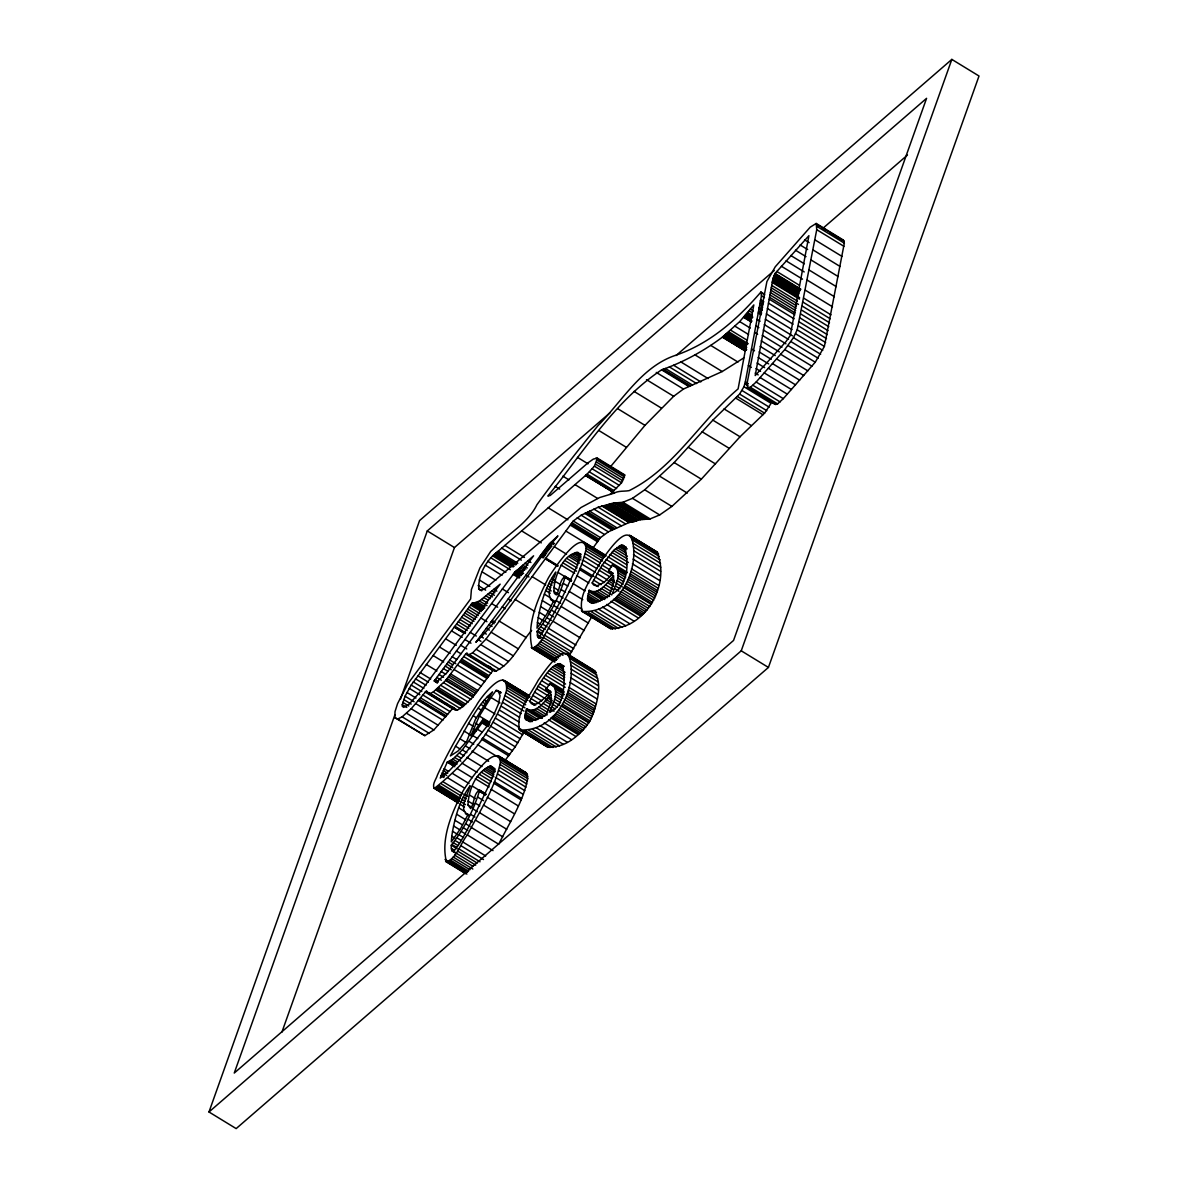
<?xml version="1.0" encoding="UTF-8"?>
<svg xmlns="http://www.w3.org/2000/svg" width="1188" height="1188" viewBox="0 0 1188 1188"><rect width="100%" height="100%" fill="white"/><g stroke="black" fill="none" stroke-linecap="round" stroke-linejoin="round"><path stroke-width="1.5" d="M402.272 704.662L402.272 706.325L403.742 707.365L408.91 704.365L421.502 690.406L500.178 584.154L479.462 601.009L471.562 603.86L411.182 685.06L405.063 696.227L402.272 704.662L406.801 707.424M500.504 762.043C496.48 739.708 465.354 786.501 462.429 792.084C451.782 812.889 440.481 838.98 446.51 861.998C457.128 857.691 460.528 843.302 467.329 834.912C479.551 811.374 495.084 788.342 500.504 762.043L527.68 778.66C523.136 802.286 509.266 822.957 498.693 844.223L471.517 827.605M527.68 778.66L527.398 774.799L525.942 772.645L498.767 756.028M586.204 548.381C582.165 526.032 551.054 572.824 548.128 578.408C537.466 599.212 526.165 625.319 532.194 648.321C542.812 644.015 546.213 629.625 553.029 621.235C565.25 597.698 580.784 574.665 586.204 548.381L602.806 558.523M467.953 804.959C468.725 789.678 475.527 772.363 490.451 765.963C498.455 768.324 490.169 781.006 488.758 786.233C487.318 786.248 449.955 873.507 451.277 845.217C464.063 828.927 473.804 810.082 479.625 790.272C473.685 792.634 474.339 803.845 470.656 808.568L467.953 804.959L472.482 807.721M578.066 552.45L579.462 556.593L577.427 565.25L560.305 601.633L548.96 622.067L538.506 638.09L536.976 631.541C549.688 615.221 559.756 596.287 565.236 576.432C559.251 579.744 560.112 589.708 556.355 594.891L554.425 593.451C551.529 582.09 564.463 546.896 581.081 554.291M519.587 729.922C553.667 732.194 576.076 692.545 570.418 661.686C565.963 637.689 543.079 673.819 538.283 680.085C530.412 695.143 515.399 712.251 519.587 729.922L546.762 746.539C564.122 749.524 580.798 734.763 589.991 720.923C596.539 706.563 604.246 682.254 592.871 669.884L565.696 653.266M582.09 611.434C616.171 613.691 638.58 574.056 632.937 543.198C628.467 519.186 605.583 555.331 600.786 561.597C592.916 576.655 577.903 593.748 582.09 611.434L610.558 628.66C646.554 628.348 671.116 582.833 656.622 551.707L629.447 535.105M453.668 707.38L433.843 729.937L424.844 735.639L394.847 717.626L395.01 711.642L397.579 703.608L407.885 683.753L470.656 598.915L471.413 589.545L479.893 567.968L490.674 551.44L501.173 541.639C514.166 530.13 529.18 520.522 536.946 504.722C556.578 477.695 577.116 451.336 598.173 425.423C621.918 401.41 641.134 367.241 674.739 355.598C709.785 343.926 737.57 319.082 760.944 292.01L763.958 293.852M550.831 692.47L546.094 689.367L549.866 683.531L564.137 691.787M626.239 547.133L621.176 545.203L613.617 550.46L602.168 565.146L592.188 582.922L593.688 585.001L596.747 585.966L604.039 582.432L612.696 573.804L608.598 570.864L612.147 565.087L626.462 573.017M534.199 705.33L529.67 701.41C533.635 693.436 560.855 642.159 564.196 675.111C564.003 688.372 564.048 705.806 549.777 712.251C552.791 703.86 560.038 691.401 551.871 684.125M623.21 545.292C629.595 559.949 629.195 585.12 612.28 593.762C615.295 585.372 622.542 572.913 614.389 565.636M526.64 708.805C536.62 714.315 544.906 700.593 551.128 694.223L551.054 701.588L546.584 714.389C540.555 717.968 532.877 722.556 525.764 719.69L524.962 715.562L526.64 708.805L540.228 717.121M591.297 603.044L587.525 599.584L589.144 590.317L602.732 598.633M445.708 680.412L465.637 654.039L466.958 652.865L467.24 654.261L469.319 654.529L472.616 652.821L485.951 639.129L573.269 520.997L581.17 515.206L598.203 507.231L613.454 503.059L622.958 502.286L632.491 498.321L644.713 489.798L674.16 462.563L712.859 420.151L739.604 394.074L743.94 386.724L745.336 381.912L761.463 295.812L760.944 292.01M772.274 282.506L775.111 273.463L808.909 235.684L790.287 335.506L785.996 341.595L755.212 375.557L772.274 282.506L799.45 299.124M451.767 836.144L451.321 841.891L460.944 828.021L468.146 814.329C457.395 810.335 468.829 792.931 470.106 785.699C459.459 800.445 454.514 818.398 451.767 836.144L454.781 838M537.451 622.482L537.021 628.214L546.643 614.345L553.831 600.653C543.079 596.658 554.514 579.254 555.791 572.022C545.158 586.768 540.198 604.737 537.451 622.482L540.481 624.324M506.608 690.08C507.276 663.513 479.893 698.306 476.418 705.434C461.85 727.65 448.678 750.801 437.481 774.903C436.442 778.942 431.69 784.481 434.333 788.416C465.785 763.765 495.248 729.447 506.608 690.08L526.239 702.078M498.128 690.659L500.103 695.782L498.425 703.994L493.748 714.805L486.753 726.536L462.221 757.187L449.406 770.596L440.243 778.095L447.267 762.117L452.851 759.117L462.325 749.88L482.016 722.957L483.174 719.171L470.79 735.907L479.343 716.037L490.971 697.475L496.168 690.376L501.158 692.515M747.46 387.422L750.4 387.273L756.147 382.031L784.763 349.569L793.465 337.674L797.207 329.819L816.735 229.685L816.201 223.448L810.171 227.205L775.259 266.78L766.913 281.541L747.252 382.491L747.46 387.422L774.635 404.039L777.591 403.89L783.323 398.648L815.25 362.192L824.383 346.436L844.326 243.154L843.376 240.065L816.201 223.448M613.884 493.243L599.554 497.579L580.962 507.543L489.723 584.793L484.065 589.203L480.754 590.302L478.705 589.01C478.185 574.532 486.338 559.786 498.143 551.262L587.065 474.161L594.401 466.156L597.43 458.197L593.391 459.058L588.164 462.711L550.237 495.441L547.846 496.064C583.353 452.361 614.166 401.396 661.612 369.839C683.412 362.206 703.89 350.965 722.378 337.169L739.708 321.606L753.831 304.93L738.104 388.892C700.178 420.879 674.487 468.191 629.15 490.629C624.22 491.55 618.859 490.57 614.285 493.035M610.038 494.431L621.576 482.774L624.606 474.814L597.43 458.197M208.984 1111.983L419.572 520.567L951.84 59.4L979.016 76.017L768.428 667.433L236.16 1128.6L208.984 1111.983L741.238 650.816L951.84 59.4M427.279 530.932L234.244 1073.061L733.545 640.451L926.581 98.322L427.279 530.932L454.455 547.549L610.142 412.652M281.898 1032.149L394.876 714.894M400.46 699.197L454.455 547.549M593.168 547.757L600.445 537.615L608.345 531.823L628.972 522.572L640.629 519.676L650.133 518.904L659.667 514.939L671.888 506.415L701.336 479.165L740.035 436.768L764.597 413.142L771.116 403.341L743.94 386.724M596.109 672.69L568.933 656.073L592.441 615.622M455.524 746.198L450.371 755.969L457.974 751.068L466.78 741.193L475.408 719.453L492.575 691.936C475.616 706.147 467.092 727.828 455.524 746.198L460.053 748.96M504.558 761.107L515.236 746.807L524.844 730.783M434.303 680.902L514.523 572.571L533.605 555.806L447.044 672.601L437.303 681.452L434.392 681.051L437.407 682.892L434.348 680.976M394.847 717.626L397.668 719.022L402.153 716.824L411.197 708.761L426.492 690.763L427.947 693.198L430.234 693.51L433.249 692.01L445.574 680.561L472.883 697.029L492.812 670.656L494.134 669.483L495.144 671.339C512.221 663.765 519.795 643.881 531.63 630.442M543.584 551.44L475.839 642.322C505.167 613.899 529.893 568.785 557.9 535.907L549.673 543.555L543.584 551.44L546.599 553.281M610.32 466.929L644.98 425.349L673.67 396.287L683.456 389.04L722.215 371.532L743.762 357.93M589.144 590.317C599.123 595.827 607.424 582.105 613.632 575.735L613.557 583.085L609.088 595.886C603.059 599.465 595.381 604.068 588.268 601.202M427.947 693.198L455.123 709.815L457.41 710.112L462.904 706.593L472.765 697.178M676.061 355.539L774.234 270.478M823.329 227.948L907.484 155.034M478.556 790.466L485.654 794.564M841.995 240.169L843.376 240.065M653.905 551.499L656.622 551.707M523.433 772.23L525.942 772.645M623.151 474.651L624.606 474.814M610.558 628.66L581.378 610.528M531.185 703.489L534.229 704.469L537.793 703.4L545.158 697.668L550.192 692.307L546.302 689.708M479.403 790.035L485.595 793.792M476.7 691.936L449.51 675.319M545.485 558.895L557.573 566.26M454.455 627.071L465.043 633.501L454.38 627.19M816.973 224.443L844.148 241.06M816.334 224.473L819.349 226.329M822.378 228.17L825.393 230.012M829.922 232.789L840.495 239.248M817.136 226.537L844.326 243.154M816.735 229.685L843.911 246.302M814.82 239.783L841.995 256.4M804.618 239.887L809.147 242.649M812.919 249.866L840.094 266.483M800.103 244.951L807.662 249.554M795.455 250.193L806.028 256.653M811.018 259.949L838.193 276.566M790.777 255.494L804.365 263.81M809.117 270.032L836.293 286.65M786.085 260.855L804.202 271.933M807.216 280.116L834.392 296.718M781.377 266.231L802.509 279.15M776.804 271.473L799.45 285.313M805.315 290.184L832.506 306.801M775.111 273.463L800.786 289.144M774.873 273.834L800.549 289.53M774.487 274.532L800.148 290.214M774.056 275.378L799.732 291.075M773.7 276.24L799.361 291.921M773.284 277.428L798.945 293.124M773.106 278.007L798.782 293.703M772.868 278.913L798.529 294.609M803.816 298.233L830.991 314.835M772.66 279.715L798.336 295.411M772.512 280.427L798.188 296.109M772.408 281.036L799.583 297.653M772.334 281.601L799.509 298.218M803.073 302.183L830.249 318.785M771.74 285.432L797.4 301.128M802.331 306.133L829.506 322.735M771.294 287.808L798.47 304.41M770.864 290.169L796.524 305.865M801.603 310.083L828.779 326.685M770.418 292.545L796.094 308.241M769.987 294.921L795.648 310.617M800.861 314.033L828.036 330.65M769.542 297.297L795.218 312.993M761.731 293.02L764.76 294.862M800.103 317.998L827.279 334.615M769.2 299.168L794.876 314.82M761.463 295.812L764.478 297.653M768.443 303.118L794.104 318.815M799.331 321.993L826.506 338.61M760.647 299.628L763.661 301.47M760.543 300.089L763.572 301.945M760.424 300.549L763.453 302.391M760.32 301.113L763.335 302.955M798.455 325.928L825.645 342.545M760.201 303.074L763.216 304.915M767.403 308.509L793.079 324.19M759.785 305.257L762.8 307.098M797.207 329.819L824.383 346.436M759.281 307.336L762.31 309.177M759.102 308.078L762.117 309.934M758.924 308.806L761.954 310.647M766.379 313.884L792.04 329.566M758.597 311.033L761.612 312.875M795.544 333.739L822.72 350.356M758.479 311.85L761.493 313.706M758.271 312.979L761.3 314.82M750.296 309.118L753.311 310.959M765.339 319.245L792.515 335.862M793.465 337.674L820.641 354.276M748.96 310.766L751.974 312.607M747.594 312.459L752.123 315.236M757.068 319.379L760.082 321.22M746.792 313.454L752.836 317.137M764.315 324.621L788.476 339.382M746.138 314.256L752.182 317.953M790.97 341.609L818.146 358.227M745.5 315.072L751.529 318.755M745.336 315.251L751.336 319.008M745.054 315.607L751.098 319.29M744.416 316.394L751.959 321.012M743.926 316.988L751.484 321.592L743.807 317.122M743.584 317.404L751.247 321.874M763.29 329.967L785.936 343.822M755.865 325.794L758.88 327.636M788.075 345.574L815.25 362.192M739.708 321.606L750.267 328.081M762.28 335.313L781.897 347.312M784.763 349.569L811.939 366.186M754.603 332.462L757.617 334.318M761.226 340.852L779.343 351.93M734.971 326.195L748.559 334.511M780.65 354.232L807.825 370.849M760.186 346.391L775.289 355.613M730.531 330.101L747.133 340.243M776.551 358.895L803.727 375.512M728.6 331.734L748.232 343.733M727.531 332.655L747.163 344.654M759.162 351.915L771.235 359.311M726.462 333.576L746.094 345.589M751.484 348.945L754.499 350.787M725.601 334.333L746.747 347.252M772.438 363.558L799.613 380.175M724.829 335.016L745.975 347.936M724.056 335.714L746.703 349.554M723.67 336.056L746.316 349.896M758.122 357.469L768.695 363.929M723.165 336.501L745.812 350.341M722.75 336.872L745.396 350.712M722.631 336.976L745.277 350.816M722.378 337.169L745.143 350.92M768.339 368.221L795.515 384.838M757.083 363.023L764.626 367.641M764.226 372.884L791.401 389.501M756.028 368.577L760.558 371.354M748.366 365.562L751.38 367.419M710.78 345.441L737.956 362.058M755.197 373.062L758.211 374.903M760.127 377.546L787.302 394.164M756.147 382.031L783.323 398.648M752.925 385.298L780.1 401.915M745.336 381.912L748.351 383.769M744.921 383.843L747.935 385.684M750.4 387.273L777.591 403.89M695.039 354.915L722.215 371.532M748.589 387.986L775.764 404.603M742.025 390.525L769.2 407.128M739.604 394.074L766.78 410.677M680.947 361.969L708.122 378.586M737.421 396.54L764.597 413.142M735.743 398.114L762.919 414.716M673.655 365.265L700.831 381.883M669.438 366.958L696.614 383.561M665.339 368.473L692.515 385.09M663.35 369.216L690.525 385.818M662.473 369.527L689.664 386.145M661.612 369.839L688.788 386.456M724.056 408.924L751.232 425.542M656.281 372.423L683.456 389.04M712.859 420.151L740.035 436.768M646.495 379.67L673.67 396.287M702.153 431.793L729.328 448.411M634.05 391.401L661.226 408.019M688.312 447.341L715.488 463.944M617.805 408.746L644.98 425.349M674.16 462.563L701.336 479.165M599.004 430.605L626.195 447.223M660.083 476.447L687.258 493.065M595.975 458.033L624.799 475.601M597.371 460.365L624.546 476.982M644.713 489.798L671.888 506.415M596.673 462.191L623.849 478.809M595.634 464.196L622.824 480.813M594.401 466.156L621.576 482.774M577.472 457.365L588.045 463.825M592.263 468.844L619.438 485.461M589.441 471.933L616.617 488.55M632.491 498.321L659.667 514.939M587.065 474.161L614.241 490.778M585.818 475.245L612.993 491.862M585.669 475.393L612.845 492.01L585.476 475.542M622.958 502.286L650.133 518.904M620.849 502.628L648.024 519.245M619.186 502.747L646.361 519.364M617.597 502.791L644.772 519.408M615.547 502.851L642.723 519.468M613.454 503.059L640.629 519.676M611.211 503.564L638.387 520.181M610.781 503.667L638.119 520.255M610.29 503.786L637.466 520.389M609.607 504.054L636.798 520.671M562.889 476.165L568.933 479.863M608.88 504.41L636.055 521.027M608.494 504.603L635.907 521.101M575.022 484.63L597.668 498.47M607.009 505.212L634.184 521.829M605.553 505.539L632.729 522.156M604.246 505.643L631.422 522.26M603.4 505.687L630.576 522.304M602.613 505.776L629.789 522.393M601.796 505.954L628.972 522.572M598.203 507.231L625.378 523.849M593.911 509.073L621.086 525.675M555.152 486.338L559.682 489.1M630.472 535.862L657.647 552.479M589.545 511.107L616.721 527.71M629.714 535.699L655.375 551.381M631.244 537.065L658.419 553.682M631.437 537.585L658.612 554.202M587.629 512.013L614.805 528.63M632.194 539.872L659.37 556.489M586.174 512.696L613.35 529.313M584.734 513.365L611.909 529.982M632.937 543.198L660.112 559.8M633.382 546.777L660.573 563.379M581.17 515.206L608.345 531.823M633.56 550.623L660.736 567.225M622.274 545.084L625.304 546.926M577.205 517.805L604.38 534.422M621.176 545.203L627.219 548.886M619.928 545.634L625.972 549.316M633.456 554.737L660.632 571.354M618.532 546.376L626.091 550.994M617.003 547.445L626.061 552.984M573.269 520.997L600.445 537.615M633.07 559.147L660.246 575.764M548.262 507.825L567.894 519.824M615.354 548.811L627.427 556.207M571.977 522.69L599.153 539.307M571.22 523.953L598.396 540.57M613.617 550.46L627.205 558.761M570.403 525.17L597.579 541.787M632.387 563.84L659.563 580.457M611.82 552.346L628.437 562.503M609.964 554.484L626.581 564.627M631.437 568.829L658.612 585.446M565.993 531.14L605.598 555.271M608.063 556.845L626.18 567.923M583.338 541.921L605.984 555.776M630.783 571.517L657.959 588.134M589.5 546.554L592.515 548.396M585.907 544.52L605.538 556.519M586.204 546.257L604.321 557.335M630.234 573.863L657.409 590.481M606.118 559.414L627.249 572.334M616.067 566.825L626.64 573.284M629.729 575.631L656.905 592.233M612.369 565.043L625.957 573.359M616.424 567.983L624.754 573.121M585.907 550.861L602.509 561.018M604.143 562.191L611.701 566.81M617.849 570.552L625.393 575.17M629.12 577.487L656.296 594.104M618.087 572.883L625.631 577.502M628.393 579.447L655.568 596.064M585.328 553.697L600.415 562.934M602.168 565.146L609.711 569.765M617.983 575.393L624.027 579.091M627.531 581.496L654.707 598.099M741.238 650.816L768.428 667.433M608.612 570.537L613.142 573.314M608.598 570.864L613.127 573.641M577.205 552.212L580.219 554.054M584.451 556.86L599.554 566.097M576.15 552.286L580.68 555.063M617.626 577.992L623.655 581.689M600.504 567.73L612.577 575.126M626.507 583.62L653.682 600.222M574.918 552.687L580.947 556.385M573.492 553.4L581.036 558.018M617.062 580.576L623.106 584.258M625.319 585.818L652.494 602.42M583.293 560.335L596.881 568.651M599.019 570.181L609.593 576.64M551.47 541.728L554.499 543.584M571.903 554.44L580.962 559.979M611.226 578.615L614.255 580.457M624.457 587.228L651.633 603.846M550.475 542.723L553.504 544.564M624.101 587.808L651.276 604.425M610.365 579.61L614.894 582.372M616.32 583.278L622.349 586.961M570.448 555.524L579.506 561.063M554.44 546.777L566.513 554.172M581.868 564.107L595.455 572.408M597.044 573.566L607.617 580.026M548.975 544.356L551.989 546.198M569.052 556.712L579.61 563.171M608.954 581.184L613.483 583.947M622.675 589.916L649.851 606.533M615.429 585.981L619.958 588.743M548.188 545.307L551.202 547.148M607.558 582.684L613.602 586.382M547.341 546.391L550.356 548.232M521.651 530.902L541.268 542.901M567.032 558.553L577.606 565.013M621.235 591.817L648.41 608.434M614.493 588.52L619.022 591.297M595.218 576.878L604.276 582.417M546.435 547.564L549.465 549.405M580.16 568.146L593.748 576.462M605.479 584.793L613.023 589.397M619.809 593.525L646.985 610.127M564.998 560.602L577.071 567.983M579.521 569.557L591.609 576.952M545.515 548.811L548.529 550.653M618.399 595.039L645.574 611.657M544.549 550.118L547.564 551.96M593.555 580.086L601.098 584.704M603.326 586.753L610.884 591.372M562.934 562.845L576.522 571.161M617.018 596.406L644.193 613.023M542.886 552.405L545.901 554.247M592.188 582.922L598.217 586.62M601.217 588.476L611.79 594.936M615.681 597.623L642.856 614.226M542.114 553.445L545.144 555.286M561.063 565.057L574.65 573.359M541.743 553.964L544.757 555.821M576.759 575.616L588.847 583.011M614.419 598.693L641.594 615.31M599.034 589.991L609.607 596.45M540.971 555.019L543.985 556.86M545.975 558.226L558.063 565.607M613.409 599.45L640.584 616.052M540.585 555.539L543.599 557.395M540.198 556.058L543.213 557.914M596.822 591.179L607.395 597.653M611.077 601.306L638.253 617.923M594.668 591.936L605.241 598.396M592.634 592.114L604.707 599.509M590.763 591.624L602.836 599.004M565.102 576.358L571.279 580.13M564.909 576.373L571.383 580.546M558.004 572.408L571.591 580.709M564.285 576.759L571.339 580.887M588.728 591.505L602.316 599.806M564.196 576.833L571.235 581.318M573.002 583.56L585.09 590.956M606.682 604.454L633.857 621.057M588.105 593.673L600.178 601.054M587.704 595.47L598.262 601.93M504.855 545.441L524.487 557.439M587.466 597.074L596.524 602.598M527.888 560.662L530.917 562.503M602.524 607.083L629.699 623.685M563.275 583.338L567.805 586.115M587.407 598.44L594.965 603.059M587.525 599.584L593.569 603.281M551.692 578.437L554.707 580.279M587.808 600.504L592.337 603.281M501.737 548.143L521.354 560.142M555.019 581.244L561.048 584.942M524.933 563.261L527.947 565.117M569.171 591.357L582.759 599.658M598.604 609.192L625.779 625.794M550.267 580.902L553.296 582.744M522.765 565.191L527.294 567.953M560.974 589.471L565.503 592.233M498.143 551.262L517.775 563.261M594.921 610.781L622.111 627.383M521.398 566.394L525.928 569.156M548.96 583.353L551.975 585.194M496.926 552.316L516.542 564.315M553.697 587.377L558.226 590.139M496.124 552.969L515.755 564.968M520.032 567.597L524.561 570.359M591.505 611.85L618.681 628.452M495.381 553.578L513.498 564.656M547.757 585.773L550.772 587.629M532.135 576.64L545.723 584.956M518.666 568.8L523.195 571.562M494.55 554.217L514.181 566.216M588.312 612.384L615.488 629.001M553.638 591.282L558.167 594.045M493.569 555.004L513.201 567.003M517.567 569.75L523.596 573.433M565.265 599.004L581.882 609.162M525.957 575.17L528.972 577.012M558.568 595.218L563.097 597.98M517.003 570.225L521.532 572.987M546.658 588.179L551.187 590.941M492.619 555.836L510.736 566.914M585.387 612.414L612.562 629.016M516.453 570.7L522.497 574.398M515.904 571.176L520.433 573.938M515.399 571.606L521.428 575.304M545.663 590.525L550.192 593.302M515.013 571.977L521.057 575.675M490.689 557.751L510.32 569.75M514.523 572.571L519.052 575.334M513.899 573.359L519.928 577.056M513.112 574.398L519.156 578.096M556.118 600.564L560.647 603.341M544.356 594.134L550.4 597.831M550.356 599.034L554.885 601.796M487.719 561.256L505.836 572.319M551.024 599.866L554.603 602.064M561.285 606.533L588.461 623.151M553.667 605.509L558.197 608.271M485.372 565.206L501.975 575.363M542.337 600.564L551.395 606.103M551.262 610.008L555.791 612.77M557.202 613.944L584.377 630.546M540.629 606.608L549.688 612.147M482.269 571.977L495.856 580.279M548.945 614.062L553.474 616.824M502.376 588.966L508.419 592.664M539.248 612.28L545.292 615.978M553.029 621.235L580.204 637.852M546.777 617.641L551.306 620.403M515.132 599.435L534.749 611.434M479.284 579.952L489.857 586.412M493.837 589.307L496.866 591.149M544.609 621.012L549.138 623.789M508.182 598.99L511.196 600.831M538.194 617.567L544.238 621.265M491.832 590.926L494.847 592.767M542.545 624.086L547.074 626.848M548.752 628.452L575.928 645.069M478.111 585.536L485.654 590.154M489.842 592.53L494.371 595.307M487.852 594.163L492.381 596.94M540.659 626.744L545.188 629.506M478.705 589.01L481.719 590.852M546.539 632.016L573.715 648.633M485.877 595.841L490.406 598.618M538.996 628.972L543.525 631.749M502.286 606.875L505.316 608.731M483.858 597.594L488.387 600.371M537.585 630.783L542.114 633.56M544.594 635.194L571.77 651.811M491.609 603.534L497.653 607.216M536.976 631.541L543.02 635.238M481.615 599.495L487.659 603.192M543.198 637.332L570.374 653.949M537.184 634.823L541.713 637.585M537.288 635.684L540.302 637.54M566.943 653.593L595.143 670.968M479.462 601.009L487.006 605.628M537.466 636.634L540.481 638.491M568.74 655.553L595.916 672.17M541.773 639.456L565.934 654.217M569.691 658.375L596.866 674.992M477.442 602.078L485.001 606.697M540.332 641.475L562.978 655.316M475.571 602.702L484.63 608.241M570.418 661.686L597.609 678.303M473.834 602.865L482.892 608.404M472.601 602.776L483.442 609.236M538.892 643.347L560.038 656.266M472.349 602.91L482.907 609.37M472.022 603.252L482.595 609.711M471.562 603.86L482.12 610.335M499.109 621.027L526.284 637.644M537.481 645.01L558.627 657.929M570.879 665.265L598.054 681.882M470.686 605.078L481.244 611.538M536.115 646.421L557.246 659.34M492.144 620.478L495.173 622.319M535.283 647.148L556.415 660.083M571.057 669.111L598.232 685.728M469.215 607.083L479.774 613.557M534.956 647.401L556.103 660.32M559.771 663.572L564.3 666.349M491.119 621.859L494.134 623.7M533.828 648.099L554.974 661.033M535.446 649.376L546.005 655.835M550.534 658.598L553.563 660.454M558.672 663.691L563.201 666.453M531.214 647.371L554.054 661.315M467.745 609.088L478.304 615.547M531.63 647.965L554.841 662.176M557.424 664.122L563.468 667.819M480.888 618.012L486.917 621.71M570.953 673.24L598.128 689.842M556.029 664.864L563.587 669.483M489.055 624.621L492.07 626.462M466.275 611.063L476.848 617.522M554.499 665.933L565.072 672.393M464.82 613.008L475.393 619.468M570.552 677.635L597.742 694.252M552.851 667.314L564.924 674.695M486.338 628.259L489.367 630.1M463.394 614.924L473.953 621.383M491.134 632.209L518.31 648.826M551.113 668.948L564.701 677.249M569.884 682.343L597.059 698.945M461.672 617.24L472.23 623.7M549.316 670.834L564.419 680.071M483.338 632.268L486.352 634.125M547.46 672.972L565.577 684.05M459.964 619.512L470.537 625.972M568.933 687.332L596.109 703.949M458.301 621.769L468.874 628.229M485.951 639.129L513.127 655.746M545.559 675.333L565.176 687.332M480.427 636.189L483.442 638.03M568.265 690.02L595.455 706.622M456.652 624.027L467.211 630.486M470.255 632.358L476.299 636.04M567.73 692.366L594.906 708.969M543.614 677.903L563.246 689.901M477.962 639.486L480.977 641.327M549.643 683.575L561.939 690.926M567.225 694.119L594.401 710.736M549.391 683.709L555.435 687.407M455.004 626.299L465.577 632.759M554.692 687.006L563.751 692.53M541.639 680.679L549.198 685.298M555.345 689.055L564.404 694.594M566.617 695.975L593.792 712.592M481.185 644.846L508.36 661.449M555.583 691.386L563.127 695.99M565.889 697.935L593.064 714.552M539.664 683.635L547.208 688.253M555.479 693.896L563.023 698.499M451.618 630.917L462.191 637.377M546.183 688.624L550.712 691.401M565.013 699.984L592.203 716.602M464.954 639.515L470.983 643.198M546.109 689.04L550.638 691.802M546.094 689.367L550.683 692.352M555.123 696.48L561.152 700.178M538.001 686.233L550.074 693.614M564.003 702.108L591.179 718.725M476.626 649.554L503.801 666.156M554.558 699.064L560.602 702.747M562.815 704.306L589.991 720.923M536.516 688.669L548.589 696.064M548.722 697.104L551.752 698.96M561.954 705.731L589.144 722.334M547.861 698.099L552.39 700.875M553.816 701.766L559.845 705.464M561.597 706.296L588.773 722.913M460.692 645.247L466.736 648.945M472.616 652.821L499.792 669.438M534.541 692.055L546.614 699.435M546.45 699.673L552.494 703.37M560.172 708.404L587.347 725.022M445.723 638.847L456.281 645.307M552.925 704.469L557.454 707.231M488.105 665.785L491.119 667.626M469.319 654.529L496.495 671.146M545.054 701.187L551.098 704.87M467.24 654.261L495.144 671.339M558.731 710.305L585.907 726.922M465.637 654.039L492.812 670.656M551.989 707.009L555.004 708.865M532.714 695.366L541.773 700.905M542.975 703.281L550.519 707.899M557.306 712.013L584.481 728.63M456.444 650.994L460.974 653.756M504.93 680.887L529.091 695.663M503.816 680.249L529.492 695.93M551.054 709.34L554.083 711.181M505.806 681.957L529.967 696.732M463.721 656.548L490.896 673.165M502.479 680.026L528.14 695.723M506.444 683.442L529.135 697.445M531.036 698.589L540.109 704.128M555.895 713.543L583.07 730.145M540.822 705.241L549.881 710.78M506.801 685.446L527.947 698.381M554.514 714.894L581.689 731.511M461.85 659.073L489.025 675.675M529.67 701.41L535.714 705.108M538.713 706.964L547.772 712.503M506.845 687.614L527.992 700.534M553.177 716.112L580.353 732.729M439.575 647.029L450.148 653.489M460.929 660.35L488.105 676.967M460.38 661.092L487.57 677.709M551.915 717.196L579.091 733.798M452.183 656.741L456.712 659.503M536.531 708.479L547.089 714.938M459.845 661.835L487.021 678.452M550.89 717.938L578.081 734.555M534.318 709.682L544.891 716.141M506.103 692.827L525.735 704.826M548.574 719.794L575.749 736.412M449.762 660.008L455.791 663.706M532.165 710.424L542.738 716.884M457.514 665.072L484.689 681.689M497.178 690.362L500.207 692.203M530.13 710.617L542.203 717.998M505.346 695.841L524.962 707.84M496.168 690.376L500.697 693.153M528.259 710.112L541.847 718.413M448.247 662.043L452.776 664.805M526.225 709.993L539.812 718.309M544.178 722.943L571.354 739.56M433.145 655.538L443.703 662.013M504.306 699.108L523.938 711.107M446.747 664.077L452.791 667.76M525.601 712.161L537.674 719.542M454.187 669.557L481.363 686.174M525.2 713.973L535.758 720.433M445.233 666.097L451.277 669.794M524.962 715.562L532.506 720.18M503.014 702.598L521.131 713.676M540.02 725.571L567.196 742.188M524.903 716.928L532.447 721.547M525.022 718.072L531.051 721.769M490.971 697.475L500.029 703.014M443.406 668.577L447.935 671.339M525.304 718.992L529.833 721.769M450.698 673.938L477.873 690.555M487.362 696.45L490.377 698.292M501.455 706.311L519.572 717.374M536.1 727.68L563.275 744.297M441.223 671.517L445.752 674.279M448.485 676.863L475.66 693.465M426.329 664.478L436.902 670.938M532.417 729.269L559.593 745.886M484.199 700.059L487.214 701.915M499.658 710.201L519.29 722.2M447.163 678.645L474.339 695.262M439.025 674.472L443.555 677.249M528.987 730.338L556.162 746.955M446.049 680.011L473.225 696.614M482.566 702.138L485.58 703.994M525.809 730.887L552.984 747.49M497.668 714.181L518.8 727.101M436.828 677.442L441.357 680.219M480.902 704.395L483.932 706.236M518.414 727.784L521.428 729.64M484.362 707.454L494.936 713.914M522.883 730.902L550.059 747.519M443.673 682.729L470.849 699.331M518.874 729.031L546.762 746.539M520.537 730.471L548.054 747.163M435.268 679.566L438.283 681.407M434.971 679.967L437.986 681.808M434.704 680.323L437.719 682.179M434.466 680.65L437.496 682.506M495.485 718.176L522.661 734.793M420.136 672.542L430.709 679.001M440.956 685.446L468.131 702.063M478.259 708.256L481.274 710.112M438.521 687.585L465.696 704.202M417.745 675.705L428.319 682.164M493.154 722.2L520.329 738.817M437.199 688.713L464.374 705.33M436.456 689.337L463.632 705.954M479.343 716.037L489.916 722.497M435.729 689.976L462.904 706.593M483.174 719.171L489.397 723.047M482.952 719.186L489.441 723.329M482.684 719.304L488.728 723.002M483.368 719.973L489.411 723.67M415.444 678.808L426.017 685.268M483.264 720.374L489.308 724.056M483.115 720.819L489.159 724.517M482.907 721.324L488.951 725.007M473.359 715.859L476.388 717.715M490.674 726.21L517.849 742.827M482.655 721.844L488.699 725.541M433.249 692.01L460.424 708.612M482.358 722.393L488.402 726.091M482.016 722.957L488.06 726.655M413.261 681.912L423.834 688.372M430.234 693.51L457.41 710.112M426.685 691.624L441.788 700.846M444.802 702.702L447.817 704.543M450.846 706.385L453.861 708.226M426.997 692.262L452.673 707.944M488.06 730.189L515.236 746.807M425.156 692.025L452.331 708.642M475.705 723.225L478.719 725.081M411.182 685.06L421.755 691.52M422.824 694.965L450.014 711.567M468.636 723.462L473.166 726.239M477.739 729.447L482.269 732.224M485.328 734.125L512.503 750.742M409.221 688.312L419.795 694.772M473.225 729.001L476.254 730.858M420.493 697.816L447.668 714.434M482.476 737.971L509.667 754.573M419.216 699.361L446.391 715.978M406.92 692.485L415.978 698.024M418.755 699.91L445.931 716.527M418.295 700.46L445.47 717.077M481.511 739.203L508.702 755.82M473.269 735.877L477.799 738.639M464.077 731.051L470.121 734.748M405.063 696.227L414.122 701.766M415.711 703.578L442.886 720.18M497.638 755.598L524.814 772.215M499.628 756.89L526.804 773.507M496.257 755.613L499.272 757.454M509.845 763.914L512.86 765.77M500.207 758.196L527.398 774.799M403.668 699.494L411.211 704.113M477.383 744.505L497.015 756.504M500.504 759.919L527.695 776.536M469.23 741.371L473.76 744.134M402.732 702.301L408.776 705.999M411.197 708.761L438.372 725.378M459.711 738.639L465.755 742.322M500.207 764.537L527.398 781.155M465.577 746.019L470.106 748.782M499.628 767.374L526.804 783.991M472.037 751.143L488.639 761.3M406.667 713.32L433.843 729.937M498.752 770.537L525.928 787.154M490.451 765.963L494.995 768.725M462.325 749.88L466.854 752.657M489.218 766.364L495.262 770.047M487.808 767.077L495.351 771.695M497.609 774.012L524.784 790.629M486.204 768.101L493.763 772.72M402.153 716.824L429.328 733.427M466.869 757.35L481.972 766.572M459.459 753.044L463.988 755.82M496.168 777.784L523.344 794.401M483.353 770.388L493.926 776.848M397.668 719.022L424.844 735.639M456.949 755.568L461.479 758.345M481.348 772.23L491.906 778.689M454.811 757.528L460.855 761.226M494.475 781.823L521.651 798.44M461.894 763.112L476.982 772.349M479.299 774.279L491.372 781.659M493.837 783.234L521.012 799.851M452.851 759.117L457.38 761.894M451.143 760.335L457.172 764.018M477.234 776.521L489.322 783.902M449.703 761.181L455.746 764.864M448.544 761.731L454.573 765.414M475.363 778.719L488.951 787.035M447.638 762.043L453.668 765.725M447.267 762.117L454.811 766.72M457.068 768.473L472.171 777.695M491.075 789.292L518.25 805.91M452.405 773.403L469.022 783.56M444.074 768.695L448.604 771.458M479.209 790.05L485.669 793.97M472.319 786.085L485.907 794.386M478.437 790.569L483.085 793.228M479.507 791.297L485.55 794.995M487.318 797.237L514.493 813.854M443.198 770.552L447.728 773.329M442.203 772.705L446.733 775.467M447.906 777.932L464.508 788.09M441.461 774.398L444.49 776.239M477.591 797.014L483.62 800.712M440.926 775.69L443.956 777.531M469.319 794.92L475.363 798.603M483.486 805.033L510.662 821.65M464.582 794.564L467.597 796.42M443.54 782.075L463.157 794.074M475.274 803.147L479.804 805.91M441.431 783.902L461.063 795.901M463.261 797.029L466.29 798.871M467.998 801.054L474.042 804.736M439.545 785.595L460.677 798.514M462.058 799.45L465.072 801.291M438.313 786.575L459.444 799.494M479.581 812.681L506.756 829.298M472.869 808.894L477.398 811.656M437.125 787.392L459.786 801.247M460.959 801.841L465.488 804.618M436.041 788.03L458.687 801.87M435.016 788.283L457.751 802.227M435.075 788.535L457.722 802.375M433.769 788.06L458.479 803.177M459.979 804.202L464.508 806.979M470.418 814.24L474.948 817.017M458.657 807.81L464.701 811.493M466.171 813.632L469.186 815.473M465.34 813.542L468.904 815.74M475.586 820.21L502.762 836.812M467.968 819.185L472.497 821.948M456.638 814.226L465.696 819.765M465.562 823.685L470.092 826.447M454.945 820.284L462.488 824.903M463.261 827.724L467.79 830.501M453.564 825.957L459.593 829.655M461.093 831.303L465.622 834.08M467.329 834.912L493.005 850.608M458.924 834.689L463.454 837.466M452.494 831.244L458.538 834.941M456.845 837.763L461.375 840.525M463.053 842.129L485.699 855.969M454.959 840.421L459.504 843.183M460.855 845.678L483.501 859.533M453.296 842.648L457.826 845.425M451.9 844.46L456.43 847.237M458.895 848.871L480.041 861.79M451.277 845.217L457.321 848.915M457.514 851.009L477.145 863.008M451.485 848.499L454.514 850.341M451.603 849.361L454.618 851.217M451.767 850.311L454.781 852.152M456.088 853.118L475.705 865.116M451.975 850.979L454.989 852.821M454.648 855.137L472.765 866.215M453.207 857.023L472.824 869.022M451.796 858.686L469.913 869.765M450.415 860.097L468.547 871.175M449.599 860.825L467.716 871.903M449.272 861.077L467.389 872.155M445.01 859.399L448.024 861.241M448.143 861.775L466.26 872.853M449.747 863.052L452.762 864.894M455.791 866.735L463.335 871.353M445.53 861.048L466.854 874.056M445.946 861.642L465.577 873.64M484.763 769.171L493.822 774.725M545.574 558.776L557.632 566.186M454.544 626.952L465.102 633.442M454.172 708.865L455.123 709.815M545.589 744.401L546.049 745.633"/></g></svg>
